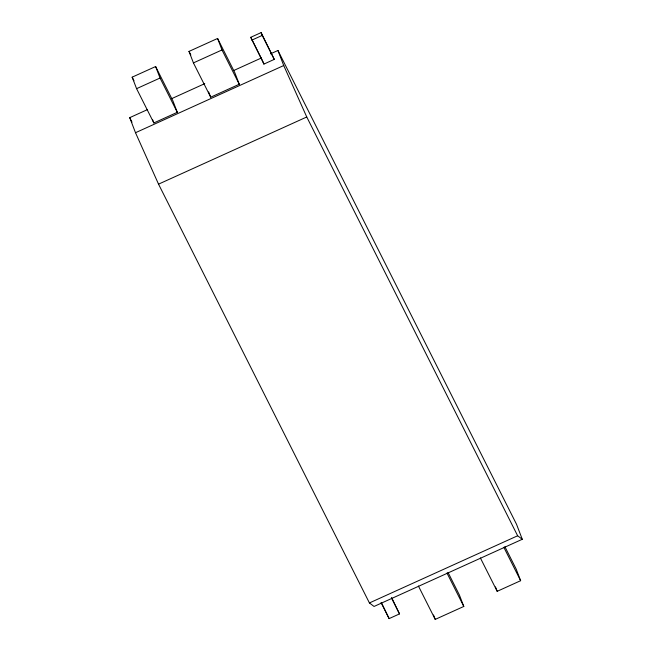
<?xml version="1.0" encoding="UTF-8"?>
<svg xmlns="http://www.w3.org/2000/svg" width="652" height="652" viewBox="0 0 652 652"><rect width="100%" height="100%" fill="white"/><g stroke="black" fill="none" stroke-linecap="round" stroke-linejoin="round"><path stroke-width="0.98" d="M132.169 77.164L155.624 66.537L172.894 100.824L177.303 112.323L153.848 122.951L136.578 88.664L132.169 77.164L133.986 80.775M189.015 51.402L217.589 38.46L234.85 72.747L239.268 84.247L210.694 97.189L193.424 62.902L189.015 51.402L190.832 55.012M136.578 88.664L160.042 78.028L155.624 66.537M193.424 62.902L221.998 49.951L217.589 38.46M250.759 37.303L261.134 32.6L274.28 59.381L263.905 64.083L250.759 37.303L262.373 60.375M251.835 40.122L262.218 35.42L261.134 32.6M270.531 53.839L277.948 50.481L516.498 524.216L522.276 539.285L374.052 606.458L369.423 602.945L158.534 184.149L135.502 132.715L129.724 117.653L147.319 109.675M171.411 98.762L204.761 83.643M233.481 70.628L261.273 58.036M135.502 132.715L283.726 65.542L277.948 50.481M158.534 184.149L306.758 116.985L517.639 535.773L522.276 539.285M369.423 602.945L517.639 535.773M381.078 602.635L389.122 618.609L399.505 613.907L391.713 597.778M418.413 586.009L435.218 619.4L463.8 606.45L459.383 594.958L448.022 572.399M480.369 557.933L497.183 591.323L520.638 580.696L516.229 569.196L504.868 546.637M262.218 35.42L274.28 59.381M503.825 547.305L520.638 580.696M221.998 49.951L239.268 84.247M446.987 573.059L463.8 606.45M160.042 78.028L177.303 112.323M391.461 597.933L399.505 613.907M381.338 602.481L389.122 618.609M129.724 117.653L132.014 122.193M283.726 65.542L306.758 116.985M495.487 586.898L497.183 591.323M262.821 61.264L263.905 64.083M433.523 614.975L435.218 619.4M208.656 91.883L210.694 97.189M152.486 119.414L153.848 122.951"/></g></svg>
